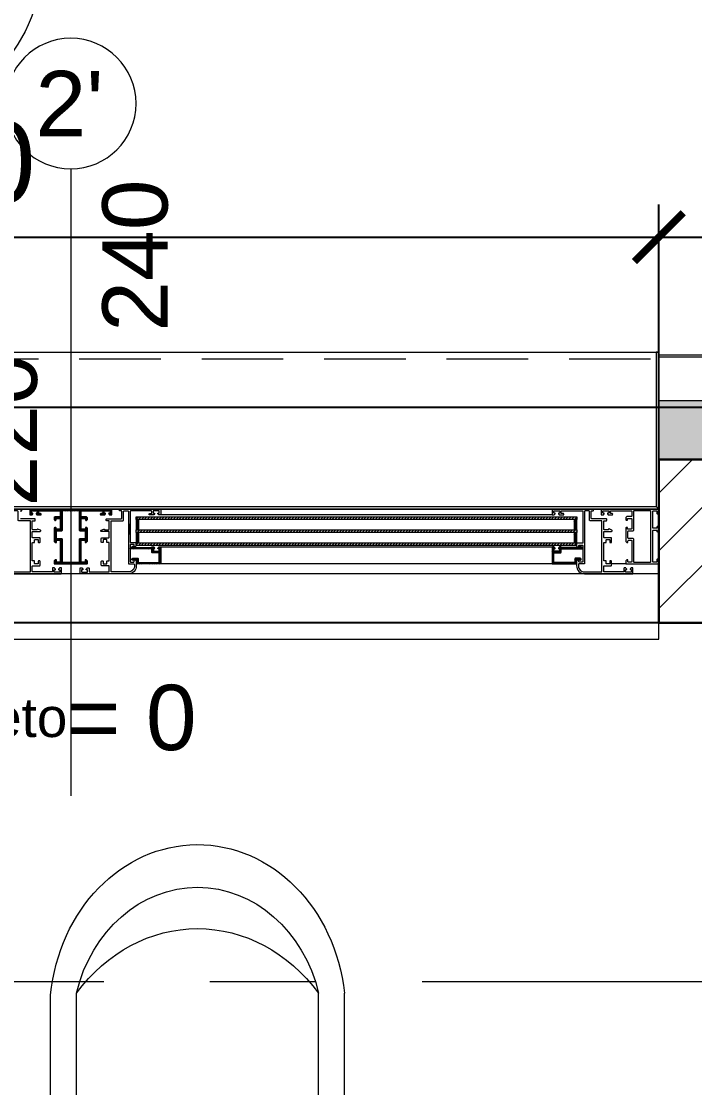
# Model space of a CAD drawing. Header units: centimetres. Extents: x 105417 to 110818, y -55119 to -48326.
# Drawn here: x 106821.7 to 106924.8, y -50688.6 to -50525.3 of the extents above; entities that cross this region are included whole.
import ezdxf

# ---------------------------------------------------------------- set-up
doc = ezdxf.new("R2010")
doc.units = ezdxf.units.CM
doc.header["$LTSCALE"] = 50
doc.header["$MEASUREMENT"] = 0
doc.linetypes.add('AXES', pattern=[2, 1.25, -0.25, 0.25, -0.25])
doc.linetypes.add('CACHE', pattern=[0.375, 0.25, -0.125])
doc.layers.get('0').update_dxf_attribs({"color": 8})
doc.layers.add('AXES', color=10, linetype='AXES')
doc.layers.add('COTE 50ème', color=1, linetype='Continuous')
doc.layers.add('FMULT', color=150, linetype='Continuous', plot=False)
for name, color, linetype, lineweight in [('ISOLATION', 252, 'Continuous', 0), ('MACONNERIE COUPE', 7, 'Continuous', 30), ('MACONNERIE HACHURE', 253, 'Continuous', 13), ('mobilimi', 8, 'Continuous', 9), ('WD_Corner', 154, 'Continuous', 5), ('WINDOWS', 21, 'Continuous', 5)]:
    doc.layers.add(name, color=color, linetype=linetype, lineweight=lineweight)
doc.styles.add('GENERATED_STYLE_1', font='arial.ttf')
doc.styles.add('RS_TXT_50', font='arial.ttf', dxfattribs={"height": 12.5})
doc.dimstyles.new('RS_50CM_LINEAIRE', dxfattribs={"dimscale": 5, "dimtxt": 12.5, "dimasz": 1.5, "dimexe": 1, "dimexo": 2.5, "dimgap": 1, "dimtad": 1, "dimdec": 1, "dimrnd": 0.5, "dimdsep": 46, "dimtxsty": 'RS_TXT_50', "dimblk1": 'ARCHTICK', "dimblk2": 'ARCHTICK', "dimsah": 1, "dimcen": 2.5, "dimdle": 1, "dimclrt": 4, "dimadec": 0, "dimazin": 2, "dimtfac": 1, "dimtdec": 1, "dimtix": 1, "dimtmove": 2, "dimatfit": 3, "dimfxl": 1, "dimtolj": 1, "dimtzin": 0, "dimarcsym": 0})
pattern_1 = [(45, (-43852.52553, 46708.70849), (-0.08838834765, 0.08838834765), [])]

# ---------------------------------------------------------------- blocks, each defined once
blk = doc.blocks.new('1111')
at = {"layer": 'mobilimi'}
for p, q in [((7498090.66, 4737224.66), (7498067.1, 4737224.66)), ((7498090.66, 4737221.1), (7498090.66, 4737224.66)), ((7498090.15, 4737221.13), (7498066.85, 4737221.13)), ((7498092.44, 4737190.14), (7498092.44, 4737219.13)), ((7498090.15, 4737188.14), (7498066.85, 4737188.14)), ((7498090.66, 4737184.61), (7498090.66, 4737188.14)), ((7498090.66, 4737184.61), (7498066.85, 4737184.61))]:
    blk.add_line(p, q, dxfattribs=at)
for centre, major_axis, start_param, end_param in [((7498069.68, 4737204.62), (-23.08, 0), -1.458692, 1.447759), ((7498071.99, 4737204.63), (-19.57, 0), -1.304651, 1.304651), ((7498082.73, 4737204.63), (24.67, 0), 2.270248, 4.012938), ((7498090.15, 4737219.13), (-2.29, 0), 3.141593, 4.712389), ((7498090.15, 4737190.14), (2.29, 0), 4.712389, 6.283185)]:
    blk.add_ellipse(centre, major_axis=major_axis, ratio=0.87377, start_param=start_param, end_param=end_param, dxfattribs=at)
blk = doc.blocks.new('A$Ceb270309')
at = {"layer": 'AXES', "lineweight": 5, "ltscale": 1.3}
blk.add_line((3195, 190), (-1985, 190), dxfattribs=at)
blk = doc.blocks.new('_ArchTick')
at = {"color": 0, "linetype": 'ByBlock', "const_width": 0.15}
blk.add_lwpolyline([(-0.5, -0.5), (0.5, 0.5)], dxfattribs=at)
blk = doc.blocks.new('*D941')
at = {"layer": 'COTE 50ème', "color": 0, "lineweight": -2, "ltscale": 0.5, "transparency": 16777216}
for p, q in [((106699.35, -50585.75), (106699.35, -50553.32)), ((106919.35, -50592.36), (106919.35, -50553.32)), ((106694.35, -50558.32), (106924.35, -50558.32))]:
    blk.add_line(p, q, dxfattribs=at)
at = {"layer": 'Defpoints', "color": 0, "ltscale": 0.5, "transparency": 16777216}
for p in [(106919.35, -50558.32), (106699.35, -50598.25), (106919.35, -50604.86)]:
    blk.add_point(p, dxfattribs=at)
at = {"layer": 'COTE 50ème', "color": 0, "lineweight": -2, "ltscale": 0.5, "transparency": 16777216, "xscale": 7.5, "yscale": 7.5, "zscale": 7.5, "rotation": 180}
blk.add_blockref('_ArchTick', (106699.35, -50558.32), dxfattribs=at)
at = {"layer": 'COTE 50ème', "color": 0, "lineweight": -2, "ltscale": 0.5, "transparency": 16777216, "xscale": 7.5, "yscale": 7.5, "zscale": 7.5}
blk.add_blockref('_ArchTick', (106919.35, -50558.32), dxfattribs=at)
at = {"layer": 'COTE 50ème', "color": 4, "ltscale": 0.5, "transparency": 16777216, "insert": (106809.35, -50546.93), "char_height": 12.5, "attachment_point": 5, "style": 'RS_TXT_50'}
blk.add_mtext('\\A1;220', dxfattribs=at)
blk = doc.blocks.new('*D942')
at = {"layer": 'COTE 50ème', "color": 0, "lineweight": -2, "ltscale": 0.5, "transparency": 16777216}
for p, q in [((106919.35, -50592.36), (106919.35, -50553.32)), ((106979.35, -50559.57), (106979.35, -50553.32)), ((106914.35, -50558.32), (106984.35, -50558.32))]:
    blk.add_line(p, q, dxfattribs=at)
at = {"layer": 'Defpoints', "color": 0, "ltscale": 0.5, "transparency": 16777216}
for p in [(106979.35, -50558.32), (106979.35, -50572.07), (106919.35, -50604.86)]:
    blk.add_point(p, dxfattribs=at)
at = {"layer": 'COTE 50ème', "color": 0, "lineweight": -2, "ltscale": 0.5, "transparency": 16777216, "xscale": 7.5, "yscale": 7.5, "zscale": 7.5, "rotation": 180}
blk.add_blockref('_ArchTick', (106919.35, -50558.32), dxfattribs=at)
at = {"layer": 'COTE 50ème', "color": 0, "lineweight": -2, "ltscale": 0.5, "transparency": 16777216, "xscale": 7.5, "yscale": 7.5, "zscale": 7.5}
blk.add_blockref('_ArchTick', (106979.35, -50558.32), dxfattribs=at)
at = {"layer": 'COTE 50ème', "color": 4, "ltscale": 0.5, "transparency": 16777216, "insert": (106949.35, -50546.93), "char_height": 12.5, "attachment_point": 5, "style": 'RS_TXT_50'}
blk.add_mtext('\\A1;60', dxfattribs=at)
blk = doc.blocks.new('*D1062')
at = {"layer": 'COTE 50ème', "color": 0, "lineweight": -2, "ltscale": 0.5, "transparency": 16777216}
for p, q in [((105995.75, -52042.36), (105995.75, -49967.36)), ((106966.85, -49972.36), (105990.75, -49972.36)), ((106196.86, -52037.36), (105990.75, -52037.36))]:
    blk.add_line(p, q, dxfattribs=at)
at = {"layer": 'Defpoints', "color": 0, "ltscale": 0.5, "transparency": 16777216}
for p in [(105995.75, -49972.36), (106979.35, -49972.36), (106209.36, -52037.36)]:
    blk.add_point(p, dxfattribs=at)
at = {"layer": 'COTE 50ème', "color": 0, "lineweight": -2, "ltscale": 0.5, "transparency": 16777216, "xscale": 7.5, "yscale": 7.5, "zscale": 7.5}
for p, rotation in [((105995.75, -49972.36), 90), ((105995.75, -52037.36), 270)]:
    blk.add_blockref('_ArchTick', p, dxfattribs=dict(at, rotation=rotation))
at = {"layer": 'COTE 50ème', "color": 4, "ltscale": 0.5, "transparency": 16777216, "insert": (105984.37, -51004.86), "char_height": 12.5, "attachment_point": 5, "rotation": 90, "style": 'RS_TXT_50'}
blk.add_mtext('\\A1;2065', dxfattribs=at)

msp = doc.modelspace()

# ---------------------------------------------------------------- hatches: boundary and pattern name
at = {"layer": 'ISOLATION', "transparency": 33554687}
h = msp.add_hatch(dxfattribs=at)
h.set_pattern_fill('INSUL', color=256, scale=10, angle=45)
h.paths.add_polyline_path([(106919.35, -50592.36), (106919.35, -50583.36), (106970.35, -50583.36), (106970.35, -50323.36), (107096.85, -50323.36), (107096.85, -50332.36), (106979.35, -50332.36), (106979.35, -50592.36)])
at = {"layer": 'MACONNERIE HACHURE'}
h = msp.add_hatch(dxfattribs=at)
h.set_pattern_fill('ANSI31', color=256, scale=50, style=0)
h.paths.add_polyline_path([(107979.35, -50366.36), (108090.35, -50366.36), (108090.35, -50324.36), (107979.35, -50324.36)])
h.paths.add_polyline_path([(107987.35, -50358.36), (108082.35, -50358.36), (108082.35, -50332.36), (107987.35, -50332.36)], flags=16)
h.paths.add_polyline_path([(106528.35, -50366.36), (106639.35, -50366.36), (106639.35, -50324.36), (106528.35, -50324.36)])
h.paths.add_polyline_path([(106536.35, -50358.36), (106631.35, -50358.36), (106631.35, -50332.36), (106536.35, -50332.36)], flags=16)
h.paths.add_polyline_path([(106399.35, -52012.36), (106344.35, -52012.36), (106344.35, -52037.36), (106399.35, -52037.36)])
h.paths.add_polyline_path([(106579.35, -52037.36), (106679.35, -52037.36), (106679.35, -52012.36), (106579.35, -52012.36)])
h.paths.add_polyline_path([(108409.35, -50417.36), (108409.35, -50357.36), (108384.35, -50357.36), (108384.35, -50417.36)])
h.paths.add_polyline_path([(107296.85, -50332.36), (107321.85, -50332.36), (107321.85, -50112.36), (107296.85, -50112.36)])
h.paths.add_polyline_path([(107614.35, -50142.36), (107639.35, -50142.36), (107639.35, -49972.36), (107521.85, -49972.36), (107521.85, -49997.36), (107614.35, -49997.36)])
h.paths.add_polyline_path([(107296.85, -50112.36), (107321.85, -50112.36), (107321.85, -49972.36), (107296.85, -49972.36)])
h.paths.add_polyline_path([(107004.35, -50142.36), (106979.35, -50142.36), (106979.35, -49972.36), (107096.85, -49972.36), (107096.85, -49997.36), (107004.35, -49997.36)])
h.paths.add_polyline_path([(108384.35, -50672.36), (108409.35, -50672.36), (108409.35, -50597.36), (108384.35, -50597.36)])
h.paths.add_polyline_path([(106209.35, -50417.36), (106209.35, -50357.36), (106234.35, -50357.36), (106234.35, -50417.36)])
h.paths.add_polyline_path([(106234.35, -50752.25), (106209.35, -50752.25), (106209.35, -50697.36), (106234.35, -50697.36)])
h.paths.add_polyline_path([(108384.35, -50752.25), (108409.35, -50752.25), (108409.35, -50697.36), (108384.35, -50697.36)])
h.paths.add_polyline_path([(106234.35, -51247.36), (106209.35, -51247.36), (106209.35, -51192.47), (106234.35, -51192.47)])
h.paths.add_polyline_path([(106754.35, -50947.8), (106869.35, -50947.8), (106869.35, -50997.8), (106754.35, -50997.8)])
h.paths.add_polyline_path([(106764.35, -50957.8), (106859.35, -50957.8), (106859.35, -50987.8), (106764.35, -50987.8)], flags=16)
h.paths.add_polyline_path([(107749.35, -50947.36), (107864.35, -50947.36), (107864.35, -50997.36), (107749.35, -50997.36)])
h.paths.add_polyline_path([(107759.35, -50957.36), (107854.35, -50957.36), (107854.35, -50987.36), (107759.35, -50987.36)], flags=16)
h.paths.add_polyline_path([(107059.35, -51297.36), (107079.35, -51297.36), (107079.35, -51307.36), (107059.35, -51307.36)])
h.paths.add_polyline_path([(107004.35, -50357.36), (107096.85, -50357.36), (107096.85, -50332.36), (107004.35, -50332.36)])
h.paths.add_polyline_path([(106619.47, -50617.36), (106644.47, -50617.36), (106644.47, -50672.36), (106619.47, -50672.36)])
h.paths.add_polyline_path([(106234.35, -51032.36), (106209.35, -51032.36), (106209.35, -50912.36), (106234.35, -50912.36)])
h.paths.add_polyline_path([(107044.35, -50768.68), (106979.35, -50768.68), (106979.35, -50746.68), (107004.35, -50746.68), (107004.35, -50756.68), (107044.35, -50756.68)])
h.paths.add_polyline_path([(106234.35, -50672.36), (106209.35, -50672.36), (106209.35, -50597.36), (106234.35, -50597.36)])
h.paths.add_polyline_path([(107149.35, -51567.36), (107059.35, -51567.36), (107059.35, -51487.36), (106906.35, -51487.36), (106906.35, -51582.35), (106894.35, -51582.35), (106894.35, -51462.36), (107059.35, -51462.36), (107059.35, -51407.36), (107079.35, -51407.36), (107079.35, -51511.36), (107149.35, -51511.36), (107149.35, -51462.36), (107184.35, -51462.36), (107184.35, -51482.36), (107174.35, -51482.36), (107174.35, -51532.36), (107149.35, -51532.36), (107149.35, -51516.36), (107079.35, -51516.36), (107079.35, -51542.36), (107149.35, -51542.36)])
h.paths.add_polyline_path([(106979.35, -50392.36), (107004.35, -50392.36), (107004.35, -50654.68), (106979.35, -50654.68), (106979.35, -50617.36), (106919.35, -50617.36), (106919.35, -50592.36), (106979.35, -50592.36)])
h.paths.add_polyline_path([(107039.35, -52012.36), (106906.35, -52012.36), (106906.35, -51858.36), (106894.35, -51858.36), (106894.35, -52012.36), (106859.35, -52012.36), (106859.35, -52037.36), (107039.35, -52037.36)])
h.paths.add_polyline_path([(106344.35, -51612.36), (106344.35, -51670.47), (106319.35, -51670.47), (106319.35, -51617.36), (106209.35, -51617.36), (106209.35, -51527.36), (106234.35, -51527.36), (106234.35, -51592.36), (106567.35, -51592.36), (106567.35, -51587.36), (106719.35, -51587.36), (106719.35, -51577.36), (106731.35, -51577.36), (106731.35, -51672.36), (106792.22, -51672.36), (106792.22, -51684.36), (106719.35, -51684.36), (106719.35, -51612.36)])
h.paths.add_polyline_path([(106782.35, -51277.36), (106782.35, -51371.36), (106770.35, -51371.36), (106770.35, -51297.36), (106632.35, -51297.36), (106632.35, -51463.36), (106770.35, -51463.36), (106770.35, -51453.36), (106782.35, -51453.36), (106782.35, -51475.36), (106731.35, -51475.36), (106731.35, -51485.36), (106719.35, -51485.36), (106719.35, -51475.36), (106612.35, -51475.36), (106612.35, -51297.36), (106344.35, -51297.36), (106344.35, -51277.36)])
h.paths.add_polyline_path([(107559.35, -51297.36), (107539.35, -51297.36), (107539.35, -51307.36), (107559.35, -51307.36)])
h.paths.add_polyline_path([(107614.35, -50357.36), (107521.85, -50357.36), (107521.85, -50332.36), (107614.35, -50332.36)])
h.paths.add_polyline_path([(107994.35, -50617.36), (107969.35, -50617.36), (107969.35, -50672.36), (107994.35, -50672.36)])
h.paths.add_polyline_path([(108384.35, -51032.36), (108409.35, -51032.36), (108409.35, -50912.36), (108384.35, -50912.36)])
h.paths.add_polyline_path([(107574.35, -50768.68), (107639.35, -50768.68), (107639.35, -50746.68), (107614.35, -50746.68), (107614.35, -50756.68), (107574.35, -50756.68)])
h.paths.add_polyline_path([(107129.19, -51192.36), (107079.35, -51192.36), (107079.35, -51152.36), (107129.19, -51152.36)])
h.paths.add_polyline_path([(107289.35, -51192.36), (107249.35, -51192.36), (107249.35, -51152.36), (107289.35, -51152.36)])
h.paths.add_polyline_path([(106344.35, -51940.47), (106319.35, -51940.47), (106319.35, -51987.36), (106344.35, -51987.36)])
h.paths.add_polyline_path([(106234.35, -51297.36), (106209.35, -51297.36), (106209.35, -51347.36), (106234.35, -51347.36)])
h.paths.add_polyline_path([(107489.52, -51192.36), (107539.35, -51192.36), (107539.35, -51152.36), (107489.52, -51152.36)])
h.paths.add_polyline_path([(107329.35, -51192.36), (107369.35, -51192.36), (107369.35, -51152.36), (107329.35, -51152.36)])
h.paths.add_polyline_path([(107174.35, -52012.36), (107194.35, -52012.36), (107194.35, -52037.36), (107174.35, -52037.36)])
h.paths.add_polyline_path([(107469.35, -51567.36), (107559.35, -51567.36), (107559.35, -51487.36), (107712.35, -51487.36), (107712.35, -51582.35), (107724.35, -51582.35), (107724.35, -51462.36), (107559.35, -51462.36), (107559.35, -51407.36), (107539.35, -51407.36), (107539.35, -51511.36), (107469.35, -51511.36), (107469.35, -51462.36), (107284.35, -51462.36), (107284.35, -51482.36), (107444.35, -51482.36), (107444.35, -51532.36), (107469.35, -51532.36), (107469.35, -51516.36), (107539.35, -51516.36), (107539.35, -51542.36), (107469.35, -51542.36)])
h.paths.add_polyline_path([(108274.35, -51940.47), (108299.35, -51940.47), (108299.35, -51987.36), (108274.35, -51987.36)])
h.paths.add_polyline_path([(107294.35, -50357.36), (107276.85, -50357.36), (107276.85, -50332.36), (107341.85, -50332.36), (107341.85, -50357.36), (107324.35, -50357.36), (107324.35, -50822.36), (107294.35, -50822.36)])
h.paths.add_polyline_path([(107639.35, -50392.36), (107614.35, -50392.36), (107614.35, -50654.68), (107639.35, -50654.68), (107639.35, -50617.36), (107699.35, -50617.36), (107699.35, -50592.36), (107639.35, -50592.36)])
h.paths.add_polyline_path([(107294.35, -52012.36), (107444.35, -52012.36), (107444.35, -52037.36), (107294.35, -52037.36)])
h.paths.add_polyline_path([(107579.35, -52012.36), (107712.35, -52012.36), (107712.35, -51858.36), (107724.35, -51858.36), (107724.35, -52012.36), (108274.35, -52012.36), (108274.35, -52037.36), (107579.35, -52037.36)])
h.paths.add_polyline_path([(108274.35, -51612.36), (108274.35, -51670.47), (108299.35, -51670.47), (108299.35, -51617.36), (108409.35, -51617.36), (108409.35, -51527.36), (108384.35, -51527.36), (108384.35, -51592.36), (108051.35, -51592.36), (108051.35, -51587.36), (107899.35, -51587.36), (107899.35, -51577.36), (107887.35, -51577.36), (107887.35, -51672.36), (107826.49, -51672.36), (107826.49, -51684.36), (107899.35, -51684.36), (107899.35, -51612.36)])
h.paths.add_polyline_path([(107836.35, -51277.36), (107836.35, -51371.36), (107848.35, -51371.36), (107848.35, -51297.36), (107986.35, -51297.36), (107986.35, -51463.36), (107848.35, -51463.36), (107848.35, -51453.36), (107836.35, -51453.36), (107836.35, -51475.36), (107887.35, -51475.36), (107887.35, -51485.36), (107899.35, -51485.36), (107899.35, -51475.36), (108006.35, -51475.36), (108006.35, -51297.36), (108274.35, -51297.36), (108274.35, -51277.36)])
h.paths.add_polyline_path([(108384.35, -51297.36), (108409.35, -51297.36), (108409.35, -51347.36), (108384.35, -51347.36)])
h.paths.add_polyline_path([(108384.35, -51247.36), (108409.35, -51247.36), (108409.35, -51192.47), (108384.35, -51192.47)])
h.paths.add_polyline_path([(106906.35, -51766.36), (107149.35, -51766.36), (107149.35, -51746.36), (106906.35, -51746.36), (106906.35, -51664.35), (106894.35, -51664.35), (106894.35, -51672.36), (106884.35, -51672.36), (106884.35, -51684.36), (106894.35, -51684.36), (106894.35, -51776.36), (106906.35, -51776.36)])
h.paths.add_polyline_path([(107712.35, -51766.36), (107469.35, -51766.36), (107469.35, -51746.36), (107712.35, -51746.36), (107712.35, -51664.35), (107724.35, -51664.35), (107724.35, -51672.36), (107734.35, -51672.36), (107734.35, -51684.36), (107724.35, -51684.36), (107724.35, -51776.36), (107712.35, -51776.36)])
at = {"layer": 'WINDOWS'}
h = msp.add_hatch(dxfattribs=at)
h.set_pattern_fill('ANSI31', color=256, angle=360)
h.set_pattern_definition(pattern_1)
h.paths.add_polyline_path([(106834.13, -50600.25, -0.414214), (106834.19, -50600.31), (106834.19, -50600.6, -0.414214), (106834.13, -50600.66), (106833.92, -50600.66, 1), (106833.92, -50600.87), (106834.45, -50600.87, 0.250765), (106834.5, -50600.84), (106834.61, -50600.67, 0.599022), (106834.56, -50600.59), (106834.49, -50600.59, -0.414214), (106834.43, -50600.53), (106834.43, -50600.27, -0.414214), (106834.49, -50600.21), (106835.27, -50600.21, -0.414214), (106835.33, -50600.27), (106835.33, -50600.53, -0.414214), (106835.27, -50600.59), (106835.16, -50600.59, 0.599022), (106835.11, -50600.67), (106835.23, -50600.84, 0.250765), (106835.27, -50600.87), (106835.51, -50600.87, 0.414214), (106835.57, -50600.81), (106835.57, -50600.03, 0.414214), (106835.51, -50599.97), (106829.3, -50599.97), (106823.08, -50599.97, 0.414214), (106823.03, -50600.03), (106823.03, -50600.81, 0.414214), (106823.08, -50600.87), (106823.33, -50600.87, 0.250765), (106823.37, -50600.84), (106823.48, -50600.67, 0.599022), (106823.44, -50600.59), (106823.33, -50600.59, -0.414214), (106823.27, -50600.53), (106823.27, -50600.27, -0.414214), (106823.33, -50600.21), (106824.11, -50600.21, -0.414214), (106824.17, -50600.27), (106824.17, -50600.53, -0.414214), (106824.11, -50600.59), (106824.03, -50600.59, 0.599022), (106823.99, -50600.67), (106824.1, -50600.84, 0.250765), (106824.15, -50600.87), (106824.68, -50600.87, 1), (106824.68, -50600.66), (106824.46, -50600.66, -0.414214), (106824.41, -50600.6), (106824.41, -50600.31, -0.414214), (106824.46, -50600.25), (106827.64, -50600.25, -0.414214), (106827.69, -50600.31), (106827.69, -50601.03, -0.414214), (106827.6, -50601.13), (106826.95, -50601.13, 0.414214), (106826.76, -50601.31), (106826.76, -50601.57, 0.198912), (106826.78, -50601.61), (106826.84, -50601.67, 0.198912), (106826.88, -50601.69), (106826.98, -50601.69, 0.414214), (106827.04, -50601.63), (106827.04, -50601.46, -0.414214), (106827.1, -50601.41), (106827.6, -50601.41, -0.414214), (106827.69, -50601.5), (106827.69, -50602.96, -0.414214), (106827.6, -50603.05), (106827.1, -50603.05, -0.414214), (106827.04, -50602.99), (106827.04, -50602.83, 0.414214), (106826.98, -50602.77), (106826.88, -50602.77, 0.198912), (106826.84, -50602.79), (106826.78, -50602.85, 0.198912), (106826.76, -50602.89), (106826.76, -50604.89, 0.198912), (106826.78, -50604.93), (106826.93, -50605.09, 0.198912), (106826.97, -50605.1), (106827.04, -50605.1, 0.414214), (106827.1, -50605.05), (106827.1, -50604.86, -0.340481), (106827.19, -50604.73), (106827.6, -50604.73, -0.414214), (106827.69, -50604.82), (106827.69, -50608, -0.414214), (106827.6, -50608.09), (106827.19, -50608.09, -0.414214), (106827.1, -50608), (106827.1, -50607.77, 0.414214), (106827.04, -50607.72), (106826.97, -50607.72, 0.198912), (106826.93, -50607.73), (106826.78, -50607.89, 0.198912), (106826.76, -50607.93), (106826.76, -50608.31, 0.414214), (106826.82, -50608.37), (106829.3, -50608.37), (106831.78, -50608.37, 0.414214), (106831.84, -50608.31), (106831.84, -50607.93, 0.198912), (106831.82, -50607.89), (106831.67, -50607.73, 0.198912), (106831.63, -50607.72), (106831.56, -50607.72, 0.414214), (106831.5, -50607.77), (106831.5, -50608, -0.414214), (106831.41, -50608.09), (106831, -50608.09, -0.414214), (106830.9, -50608), (106830.9, -50604.82, -0.414214), (106831, -50604.73), (106831.41, -50604.73, -0.340481), (106831.5, -50604.86), (106831.5, -50605.05, 0.414214), (106831.56, -50605.1), (106831.63, -50605.1, 0.198912), (106831.67, -50605.09), (106831.82, -50604.93, 0.198912), (106831.84, -50604.89), (106831.84, -50602.89, 0.198912), (106831.82, -50602.85), (106831.76, -50602.79, 0.198912), (106831.72, -50602.77), (106831.61, -50602.77, 0.414214), (106831.56, -50602.83), (106831.56, -50602.99, -0.414214), (106831.5, -50603.05), (106831, -50603.05, -0.414214), (106830.9, -50602.96), (106830.9, -50601.5, -0.414214), (106831, -50601.41), (106831.5, -50601.41, -0.414214), (106831.56, -50601.46), (106831.56, -50601.63, 0.414214), (106831.61, -50601.69), (106831.72, -50601.69, 0.198912), (106831.76, -50601.67), (106831.82, -50601.61, 0.198912), (106831.84, -50601.57), (106831.84, -50601.31, 0.414214), (106831.65, -50601.13), (106831, -50601.13, -0.414214), (106830.9, -50601.03), (106830.9, -50600.31, -0.414214), (106830.96, -50600.25)])
h.paths.add_polyline_path([(106830.62, -50600.31), (106830.62, -50603.24), (106830.72, -50603.33), (106831.46, -50603.33), (106831.56, -50603.42), (106831.56, -50604.36), (106831.46, -50604.45), (106830.72, -50604.45), (106830.62, -50604.54), (106830.62, -50608.03), (106830.57, -50608.09), (106829.3, -50608.09), (106828.03, -50608.09), (106827.97, -50608.03), (106827.97, -50604.54), (106827.88, -50604.45), (106827.13, -50604.45), (106827.04, -50604.36), (106827.04, -50603.42), (106827.13, -50603.33), (106827.88, -50603.33), (106827.97, -50603.24), (106827.97, -50600.31), (106828.03, -50600.25), (106829.3, -50600.25), (106830.57, -50600.25)], flags=16)
h = msp.add_hatch(dxfattribs=at)
h.set_pattern_fill('ANSI31', color=140, scale=2.5, angle=360)
h.set_pattern_definition([(45, (-43852.52553, 46708.9128), (-0.2209708691, 0.2209708691), [])])
h.paths.add_polyline_path([(106839.34, -50601.15), (106906.78, -50601.15), (106906.78, -50601.55), (106839.34, -50601.55)])
h.paths.add_polyline_path([(106839.34, -50603.15), (106906.78, -50603.15), (106906.78, -50603.55), (106839.34, -50603.55)])
h.paths.add_polyline_path([(106839.34, -50605.15), (106906.77, -50605.15), (106906.77, -50605.55), (106839.34, -50605.55)])
at = {"layer": 'WINDOWS', "transparency": 33554559}
h = msp.add_hatch(dxfattribs=at)
h.set_pattern_fill('ANSI31', color=140, angle=360)
h.set_pattern_definition([(45, (-43835.52553, 46708.90849), (-0.08838834765, 0.08838834765), [])])
h.paths.add_polyline_path([(106906.78, -50603.15), (106906.78, -50601.55), (106906.38, -50601.55), (106906.38, -50603.15)])
h.paths.add_polyline_path([(106906.78, -50605.15), (106906.78, -50603.55), (106906.38, -50603.55), (106906.38, -50605.15)])
h.paths.add_polyline_path([(106839.74, -50603.15), (106839.74, -50601.55), (106839.34, -50601.55), (106839.34, -50603.15)])
h.paths.add_polyline_path([(106839.74, -50605.15), (106839.74, -50603.55), (106839.34, -50603.55), (106839.34, -50605.15)])
h = msp.add_hatch(dxfattribs=at)
h.set_pattern_fill('ANSI31', color=256, angle=360)
h.set_pattern_definition(pattern_1)
h.paths.add_polyline_path([(106843.02, -50608.37, 0.414214), (106843.08, -50608.31), (106843.08, -50605.81, 0.414214), (106843.02, -50605.75), (106842.82, -50605.75, 0.250765), (106842.77, -50605.78), (106842.64, -50605.94, 0.599022), (106842.69, -50606.03), (106842.76, -50606.03, -0.414214), (106842.82, -50606.09), (106842.82, -50606.35, -0.414214), (106842.76, -50606.4), (106842.02, -50606.4, -0.414214), (106841.96, -50606.35), (106841.96, -50606.09, -0.414214), (106842.02, -50606.03), (106842.09, -50606.03, 0.599022), (106842.14, -50605.94), (106842.01, -50605.78, 0.250765), (106841.96, -50605.75), (106841.75, -50605.75, 0.414214), (106841.7, -50605.81), (106841.7, -50605.84), (106839.01, -50605.84, -0.414214), (106838.95, -50605.79), (106838.95, -50605.71, 0.603122), (106838.81, -50605.64), (106838.45, -50605.88, 0.737396), (106838.51, -50606.05), (106841.64, -50606.05, -0.414214), (106841.7, -50606.11), (106841.7, -50606.55, 0.414214), (106841.79, -50606.65), (106842.8, -50606.65, -0.414214), (106842.86, -50606.7), (106842.86, -50608.05, -0.414214), (106842.76, -50608.15), (106839.72, -50608.15, -0.414214), (106839.63, -50608.05), (106839.63, -50607.59, 0.414214), (106839.53, -50607.49), (106838.8, -50607.49, 1.657435), (106838.93, -50607.74, -0.247394), (106838.97, -50607.72), (106839.35, -50607.72, -0.414214), (106839.4, -50607.77), (106839.4, -50608.13), (106839.35, -50608.13), (106839.35, -50608.37), (106839.4, -50608.37)])
h = msp.add_hatch(dxfattribs=at)
h.set_pattern_fill('ANSI31', color=256, angle=360)
h.set_pattern_definition([(45, (-43842.46996, 46708.71279), (-0.08838834765, 0.08838834765), [])])
h.paths.add_polyline_path([(106906.77, -50608.12), (106906.72, -50608.12), (106906.72, -50607.77, -0.414214), (106906.77, -50607.71), (106907.15, -50607.71, -0.247394), (106907.19, -50607.74, 1.657435), (106907.32, -50607.49), (106906.59, -50607.49, 0.414214), (106906.49, -50607.58), (106906.49, -50608.05, -0.414214), (106906.4, -50608.14), (106903.36, -50608.14, -0.414214), (106903.26, -50608.05), (106903.26, -50606.7, -0.414214), (106903.32, -50606.64), (106904.33, -50606.64, 0.414214), (106904.42, -50606.55), (106904.42, -50606.1, -0.414214), (106904.48, -50606.04), (106907.61, -50606.04, 0.737396), (106907.67, -50605.87), (106907.31, -50605.63, 0.603122), (106907.17, -50605.71), (106907.17, -50605.78, -0.414214), (106907.11, -50605.84), (106904.42, -50605.84), (106904.42, -50605.8, 0.414214), (106904.37, -50605.75), (106904.16, -50605.75, 0.250765), (106904.11, -50605.77), (106903.98, -50605.94, 0.599022), (106904.03, -50606.03), (106904.1, -50606.03, -0.414214), (106904.16, -50606.08), (106904.16, -50606.34, -0.414214), (106904.1, -50606.4), (106903.36, -50606.4, -0.414214), (106903.3, -50606.34), (106903.3, -50606.08, -0.414214), (106903.36, -50606.03), (106903.43, -50606.03, 0.599022), (106903.48, -50605.94), (106903.35, -50605.77, 0.250765), (106903.3, -50605.75), (106903.1, -50605.75, 0.414214), (106903.04, -50605.8), (106903.04, -50608.31, 0.414214), (106903.1, -50608.36), (106906.72, -50608.36), (106906.77, -50608.36)])

# ---------------------------------------------------------------- linework, layer by layer
at = {"layer": 'FMULT', "ltscale": 0.5}
for points in [[(106347.85, -50140.86), (106347.85, -50357.36), (106234.35, -50357.36), (106246.06, -50663.36), (106611.47, -50663.36), (106611.47, -50584.36), (106970.35, -50584.36), (106970.35, -50323.36), (106981.6, -50323.36), (106979.35, -50142.36)], [(106644.47, -50617.36), (106644.47, -50947.8), (106773.64, -50944.42), (106782.35, -51277.36), (107044.35, -51277.36), (107044.35, -50768.68), (106979.35, -50768.68), (106979.35, -50617.36)]]:
    msp.add_lwpolyline(points, close=True, dxfattribs=at)
at = {"layer": 'ISOLATION', "ltscale": 0.5}
msp.add_lwpolyline([(106919.35, -50592.36), (106919.35, -50583.36), (106970.35, -50583.36), (106970.35, -50323.36), (107096.85, -50323.36), (107096.85, -50332.36), (106979.35, -50332.36), (106979.35, -50592.36)], close=True, dxfattribs=at)
at = {"layer": 'MACONNERIE COUPE'}
msp.add_lwpolyline([(106979.35, -50392.36), (107004.35, -50392.36), (107004.35, -50654.68), (106979.35, -50654.68), (106979.35, -50617.36), (106919.35, -50617.36), (106919.35, -50592.36), (106979.35, -50592.36)], close=True, dxfattribs=at)
at = {"layer": 'WD_Corner', "lineweight": 5, "ltscale": 0.5}
for points in [[(106919.35, -50576.36), (106963.35, -50576.36), (106963.35, -50316.36), (107096.85, -50316.36)], [(106919.35, -50576.66), (106963.65, -50576.66), (106963.65, -50316.66), (107096.85, -50316.66)]]:
    msp.add_lwpolyline(points, dxfattribs=at)
at = {"layer": 'WINDOWS', "color": 165}
msp.add_line((106829.3, -50547.87), (106829.3, -50643.87), dxfattribs=at)
at = {"layer": 'WINDOWS', "color": 165, "linetype": 'CACHE'}
msp.add_line((106699.35, -50576.96), (106919.35, -50576.96), dxfattribs=at)
at = {"layer": 'WINDOWS'}
for p, q in [((106903.07, -50599.97), (106843.02, -50599.97)), ((106910.6, -50599.96), (106909.27, -50599.96)), ((106838.41, -50603.88), (106838.41, -50602.2)), ((106903.1, -50600.86), (106843.02, -50600.87)), ((106843.02, -50605.75), (106903.1, -50605.75)), ((106903.1, -50608.36), (106843.02, -50608.37)), ((106914.39, -50608.36), (106912.13, -50608.36)), ((106907.88, -50609.85), (106838.17, -50609.86))]:
    msp.add_line(p, q, dxfattribs=at)
at = {"layer": 'WINDOWS', "color": 165}
msp.add_lwpolyline([(106839.3, -50537.87, 1), (106819.3, -50537.87, 1)], format="xyb", close=True, dxfattribs=at)
for points in [[(106919.35, -50599.96), (106699.35, -50599.96), (106699.35, -50575.96), (106919.35, -50575.96)], [(106919.35, -50599.96), (106919.35, -50575.96), (106918.95, -50575.96), (106918.95, -50599.56)], [(106699.75, -50599.56), (106918.95, -50599.56), (106919.35, -50599.96), (106699.35, -50599.96)], [(106919.35, -50609.86), (106699.35, -50609.86), (106699.35, -50619.86), (106919.35, -50619.86)]]:
    msp.add_lwpolyline(points, close=True, dxfattribs=at)
at = {"layer": 'WINDOWS'}
for points in [[(106699.35, -50599.96), (106919.35, -50599.96), (106919.35, -50609.86), (106699.35, -50609.86)], [(106829.3, -50608.09), (106830.57, -50608.09), (106830.62, -50608.03), (106830.62, -50604.54), (106830.72, -50604.45), (106831.46, -50604.45), (106831.56, -50604.36), (106831.56, -50603.42), (106831.46, -50603.33), (106830.72, -50603.33), (106830.62, -50603.24), (106830.62, -50600.31), (106830.57, -50600.25), (106829.3, -50600.25), (106828.03, -50600.25), (106827.97, -50600.31), (106827.97, -50603.24), (106827.88, -50603.33), (106827.13, -50603.33), (106827.04, -50603.42), (106827.04, -50604.36), (106827.13, -50604.45), (106827.88, -50604.45), (106827.97, -50604.54), (106827.97, -50608.03), (106828.03, -50608.09)], [(106918.09, -50608.08), (106918.14, -50608.03), (106918.14, -50600.3), (106918.09, -50600.24), (106915.55, -50600.24), (106915.49, -50600.3), (106915.49, -50603.23), (106915.4, -50603.32), (106914.65, -50603.32), (106914.56, -50603.42), (106914.56, -50604.35), (106914.65, -50604.44), (106915.4, -50604.44), (106915.49, -50604.54), (106915.49, -50608.03), (106915.55, -50608.08)]]:
    msp.add_lwpolyline(points, close=True, dxfattribs=at)
for points in [[(106821.55, -50600.25), (106821.76, -50600.25, 0.414214), (106821.81, -50600.19), (106821.81, -50600.03, 0.414214), (106821.76, -50599.97), (106815.58, -50599.97, 0.414214)], [(106820.47, -50609.86), (106827.82, -50609.86, 0.414214), (106827.88, -50609.81), (106827.88, -50609.02, 0.414214), (106827.82, -50608.97), (106827.62, -50608.97, 0.250765), (106827.57, -50608.99), (106827.44, -50609.16, 0.599022), (106827.49, -50609.25), (106827.58, -50609.25, -0.414214), (106827.64, -50609.3), (106827.64, -50609.56, -0.414214), (106827.58, -50609.62), (106826.8, -50609.62, -0.414214), (106826.74, -50609.56), (106826.74, -50609.3, -0.414214), (106826.8, -50609.25), (106826.89, -50609.25, 0.599022), (106826.94, -50609.16), (106826.81, -50608.99, 0.250765), (106826.76, -50608.97), (106826.55, -50608.97, 0.414214), (106826.5, -50609.02), (106826.5, -50609.53, -0.414214), (106826.44, -50609.58), (106823.49, -50609.58, -0.414214), (106823.4, -50609.49), (106823.4, -50608.74, -0.414214), (106823.49, -50608.65), (106824.52, -50608.65, 0.414214), (106824.61, -50608.56), (106824.61, -50608, 0.414214), (106824.52, -50607.9), (106824.39, -50607.9, 0.414214), (106824.33, -50607.96), (106824.33, -50608.31, -0.414214), (106824.28, -50608.37), (106823.83, -50608.37, -0.414214), (106823.77, -50608.31), (106823.77, -50607.96, 0.414214), (106823.72, -50607.9), (106823.46, -50607.9, -0.414214), (106823.4, -50607.85), (106823.4, -50605.16, -0.414214), (106823.46, -50605.1), (106823.72, -50605.1, 0.414214), (106823.77, -50605.05), (106823.77, -50604.69, -0.414214), (106823.83, -50604.64), (106824.28, -50604.64, -0.414214), (106824.33, -50604.69), (106824.33, -50605.05, 0.414214), (106824.39, -50605.1), (106824.52, -50605.1, 0.414214), (106824.61, -50605.01), (106824.61, -50604.45, 0.414214), (106824.52, -50604.36), (106823.49, -50604.36, -0.414214), (106823.4, -50604.26), (106823.4, -50603.48, -0.414214), (106823.49, -50603.39), (106824.61, -50603.39, 0.809546), (106824.65, -50603.21), (106824.23, -50603.02, 0.543142), (106824.15, -50603.07, -0.414214), (106824.09, -50603.12), (106823.49, -50603.12, -0.414214), (106823.4, -50603.03), (106823.4, -50601.8, -0.414214), (106823.46, -50601.74), (106823.81, -50601.74, 0.414214), (106823.87, -50601.69), (106823.87, -50601.52, 0.414214), (106823.81, -50601.46), (106821.59, -50601.46, -0.414214)]]:
    msp.add_lwpolyline(points, format="xyb", dxfattribs=at)
for points in [[(106819.63, -50608.37, 0.414214), (106819.54, -50608.46), (106819.54, -50608.69), (106819.54, -50608.69, 0.414214), (106820.47, -50609.58), (106823.06, -50609.58, 0.414214), (106823.12, -50609.53), (106823.12, -50601.8, 0.414214), (106823.06, -50601.74), (106821.31, -50601.74, -0.414214), (106821.22, -50601.65), (106821.22, -50600.34, 0.414214), (106821.12, -50600.25), (106820.56, -50600.25, 0.414214), (106820.47, -50600.34), (106820.47, -50608.28, -0.414214), (106820.38, -50608.37)], [(106829.3, -50608.37), (106831.78, -50608.37, 0.414214), (106831.84, -50608.31), (106831.84, -50607.93, 0.198912), (106831.82, -50607.89), (106831.67, -50607.73, 0.198912), (106831.63, -50607.72), (106831.56, -50607.72, 0.414214), (106831.5, -50607.77), (106831.5, -50608, -0.414214), (106831.41, -50608.09), (106831, -50608.09, -0.414214), (106830.9, -50608), (106830.9, -50604.82, -0.414214), (106831, -50604.73), (106831.41, -50604.73, -0.340481), (106831.5, -50604.86), (106831.5, -50605.05, 0.414214), (106831.56, -50605.1), (106831.63, -50605.1, 0.198912), (106831.67, -50605.09), (106831.82, -50604.93, 0.198912), (106831.84, -50604.89), (106831.84, -50602.89, 0.198912), (106831.82, -50602.85), (106831.76, -50602.79, 0.198912), (106831.72, -50602.77), (106831.61, -50602.77, 0.414214), (106831.56, -50602.83), (106831.56, -50602.99, -0.414214), (106831.5, -50603.05), (106831, -50603.05, -0.414214), (106830.9, -50602.96), (106830.9, -50601.5, -0.414214), (106831, -50601.41), (106831.5, -50601.41, -0.414214), (106831.56, -50601.46), (106831.56, -50601.63, 0.414214), (106831.61, -50601.69), (106831.72, -50601.69, 0.198912), (106831.76, -50601.67), (106831.82, -50601.61, 0.198912), (106831.84, -50601.57), (106831.84, -50601.31, 0.414214), (106831.65, -50601.13), (106831, -50601.13, -0.414214), (106830.9, -50601.03), (106830.9, -50600.31, -0.414214), (106830.96, -50600.25), (106834.13, -50600.25, -0.414214), (106834.19, -50600.31), (106834.19, -50600.6, -0.414214), (106834.13, -50600.66), (106833.92, -50600.66, 1), (106833.92, -50600.87), (106834.45, -50600.87, 0.250765), (106834.5, -50600.84), (106834.61, -50600.67, 0.599022), (106834.56, -50600.59), (106834.49, -50600.59, -0.414214), (106834.43, -50600.53), (106834.43, -50600.27, -0.414214), (106834.49, -50600.21), (106835.27, -50600.21, -0.414214), (106835.33, -50600.27), (106835.33, -50600.53, -0.414214), (106835.27, -50600.59), (106835.16, -50600.59, 0.599022), (106835.11, -50600.67), (106835.23, -50600.84, 0.250765), (106835.27, -50600.87), (106835.51, -50600.87, 0.414214), (106835.57, -50600.81), (106835.57, -50600.03, 0.414214), (106835.51, -50599.97), (106829.3, -50599.97), (106823.08, -50599.97, 0.414214), (106823.03, -50600.03), (106823.03, -50600.81, 0.414214), (106823.08, -50600.87), (106823.33, -50600.87, 0.250765), (106823.37, -50600.84), (106823.48, -50600.67, 0.599022), (106823.44, -50600.59), (106823.33, -50600.59, -0.414214), (106823.27, -50600.53), (106823.27, -50600.27, -0.414214), (106823.33, -50600.21), (106824.11, -50600.21, -0.414214), (106824.17, -50600.27), (106824.17, -50600.53, -0.414214), (106824.11, -50600.59), (106824.03, -50600.59, 0.599022), (106823.99, -50600.67), (106824.1, -50600.84, 0.250765), (106824.15, -50600.87), (106824.68, -50600.87, 1), (106824.68, -50600.66), (106824.46, -50600.66, -0.414214), (106824.41, -50600.6), (106824.41, -50600.31, -0.414214), (106824.46, -50600.25), (106827.64, -50600.25, -0.414214), (106827.69, -50600.31), (106827.69, -50601.03, -0.414214), (106827.6, -50601.13), (106826.95, -50601.13, 0.414214), (106826.76, -50601.31), (106826.76, -50601.57, 0.198912), (106826.78, -50601.61), (106826.84, -50601.67, 0.198912), (106826.88, -50601.69), (106826.98, -50601.69, 0.414214), (106827.04, -50601.63), (106827.04, -50601.46, -0.414214), (106827.1, -50601.41), (106827.6, -50601.41, -0.414214), (106827.69, -50601.5), (106827.69, -50602.96, -0.414214), (106827.6, -50603.05), (106827.1, -50603.05, -0.414214), (106827.04, -50602.99), (106827.04, -50602.83, 0.414214), (106826.98, -50602.77), (106826.88, -50602.77, 0.198912), (106826.84, -50602.79), (106826.78, -50602.85, 0.198912), (106826.76, -50602.89), (106826.76, -50604.89, 0.198912), (106826.78, -50604.93), (106826.93, -50605.09, 0.198912), (106826.97, -50605.1), (106827.04, -50605.1, 0.414214), (106827.1, -50605.05), (106827.1, -50604.86, -0.340481), (106827.19, -50604.73), (106827.6, -50604.73, -0.414214), (106827.69, -50604.82), (106827.69, -50608, -0.414214), (106827.6, -50608.09), (106827.19, -50608.09, -0.414214), (106827.1, -50608), (106827.1, -50607.77, 0.414214), (106827.04, -50607.72), (106826.97, -50607.72, 0.198912), (106826.93, -50607.73), (106826.78, -50607.89, 0.198912), (106826.76, -50607.93), (106826.76, -50608.31, 0.414214), (106826.82, -50608.37)], [(106830.77, -50609.86, -0.414214), (106830.72, -50609.81), (106830.72, -50609.02, -0.414214), (106830.77, -50608.97), (106830.98, -50608.97, -0.250765), (106831.03, -50608.99), (106831.16, -50609.16, -0.599022), (106831.11, -50609.25), (106831.02, -50609.25, 0.414214), (106830.96, -50609.3), (106830.96, -50609.56, 0.414214), (106831.02, -50609.62), (106831.8, -50609.62, 0.414214), (106831.86, -50609.56), (106831.86, -50609.3, 0.414214), (106831.8, -50609.25), (106831.71, -50609.25, -0.599022), (106831.66, -50609.16), (106831.79, -50608.99, -0.250765), (106831.84, -50608.97), (106832.04, -50608.97, -0.414214), (106832.1, -50609.02), (106832.1, -50609.53, 0.414214), (106832.15, -50609.58), (106835.1, -50609.58, 0.414214), (106835.2, -50609.49), (106835.2, -50608.74, 0.414214), (106835.1, -50608.65), (106834.08, -50608.65, -0.414214), (106833.98, -50608.56), (106833.98, -50608, -0.414214), (106834.08, -50607.9), (106834.21, -50607.9, -0.414214), (106834.26, -50607.96), (106834.26, -50608.31, 0.414214), (106834.32, -50608.37), (106834.77, -50608.37, 0.414214), (106834.82, -50608.31), (106834.82, -50607.96, -0.414214), (106834.88, -50607.9), (106835.14, -50607.9, 0.414214), (106835.2, -50607.85), (106835.2, -50605.16, 0.414214), (106835.14, -50605.1), (106834.88, -50605.1, -0.414214), (106834.82, -50605.05), (106834.82, -50604.69, 0.414214), (106834.77, -50604.64), (106834.32, -50604.64, 0.414214), (106834.26, -50604.69), (106834.26, -50605.05, -0.414214), (106834.21, -50605.1), (106834.08, -50605.1, -0.414214), (106833.98, -50605.01), (106833.98, -50604.45, -0.414214), (106834.08, -50604.36), (106835.1, -50604.36, 0.414214), (106835.2, -50604.26), (106835.2, -50603.48, 0.414214), (106835.1, -50603.39), (106833.98, -50603.39, -0.809546), (106833.95, -50603.21), (106834.37, -50603.02, -0.543142), (106834.45, -50603.07, 0.414214), (106834.51, -50603.12), (106835.1, -50603.12, 0.414214), (106835.2, -50603.03), (106835.2, -50601.8, 0.414214), (106835.14, -50601.74), (106834.79, -50601.74, -0.414214), (106834.73, -50601.69), (106834.73, -50601.52, -0.414214), (106834.79, -50601.46), (106837.01, -50601.46, 0.414214), (106837.1, -50601.37), (106837.1, -50600.31, 0.414214), (106837.05, -50600.25), (106836.84, -50600.25, -0.414214), (106836.78, -50600.19), (106836.78, -50600.03, -0.414214), (106836.84, -50599.97), (106843.02, -50599.97, -0.414214), (106843.07, -50600.03), (106843.07, -50600.81, -0.414214), (106843.02, -50600.87), (106842.81, -50600.87, -0.250765), (106842.77, -50600.84), (106842.64, -50600.67, -0.599022), (106842.68, -50600.59), (106842.78, -50600.59, 0.414214), (106842.83, -50600.53), (106842.83, -50600.27, 0.414214), (106842.78, -50600.21), (106841.99, -50600.21, 0.414214), (106841.94, -50600.27), (106841.94, -50600.53, 0.414214), (106841.99, -50600.59), (106842.09, -50600.59, -0.599022), (106842.13, -50600.67), (106842, -50600.84, -0.250765), (106841.95, -50600.87), (106841.38, -50600.87, -0.414214), (106841.32, -50600.81), (106841.32, -50600.72, -0.414214), (106841.38, -50600.66), (106841.64, -50600.66, 0.414214), (106841.69, -50600.6), (106841.69, -50600.31, 0.414214), (106841.64, -50600.25), (106838.46, -50600.25, 0.414214), (106838.41, -50600.31), (106838.41, -50605.04, 0.414214), (106838.46, -50605.1), (106839.29, -50605.1, -0.414214), (106839.34, -50605.15), (106839.34, -50605.54, -0.198912), (106839.33, -50605.58), (106839.17, -50605.73, -0.198912), (106839.13, -50605.75), (106839.06, -50605.75, -0.414214), (106839.01, -50605.69), (106839.01, -50605.47, 0.414214), (106838.91, -50605.38), (106838.5, -50605.38, 0.414214), (106838.41, -50605.47), (106838.41, -50608, 0.414214), (106838.5, -50608.09), (106838.91, -50608.09, 0.414214), (106839.01, -50608), (106839.01, -50607.77, -0.414214), (106839.06, -50607.72), (106839.13, -50607.72, -0.198912), (106839.17, -50607.73), (106839.33, -50607.89, -0.198912), (106839.34, -50607.93), (106839.34, -50608.65, -0.414214), (106838.13, -50609.86)], [(106838.97, -50608.37, -0.414214), (106839.06, -50608.46), (106839.06, -50608.69), (106839.06, -50608.69, -0.414214), (106838.13, -50609.58), (106835.53, -50609.58, -0.414214), (106835.48, -50609.53), (106835.48, -50601.8, -0.414214), (106835.53, -50601.74), (106837.29, -50601.74, 0.414214), (106837.38, -50601.65), (106837.38, -50600.34, -0.414214), (106837.47, -50600.25), (106838.03, -50600.25, -0.414214), (106838.13, -50600.34), (106838.13, -50608.28, 0.414214), (106838.22, -50608.37)], [(106915.34, -50609.86, 0.414214), (106915.4, -50609.8), (106915.4, -50609.02, 0.414214), (106915.34, -50608.96), (106915.14, -50608.96, 0.250765), (106915.09, -50608.99), (106914.96, -50609.15, 0.599022), (106915.01, -50609.24), (106915.1, -50609.24, -0.414214), (106915.15, -50609.3), (106915.15, -50609.56, -0.414214), (106915.1, -50609.62), (106914.31, -50609.62, -0.414214), (106914.26, -50609.56), (106914.26, -50609.3, -0.414214), (106914.31, -50609.24), (106914.41, -50609.24, 0.599022), (106914.45, -50609.15), (106914.32, -50608.99, 0.250765), (106914.28, -50608.96), (106914.07, -50608.96, 0.414214), (106914.02, -50609.02), (106914.02, -50609.52, -0.414214), (106913.96, -50609.58), (106911.01, -50609.58, -0.414214), (106910.92, -50609.48), (106910.92, -50608.74, -0.414214), (106911.01, -50608.64), (106912.04, -50608.64, 0.414214), (106912.13, -50608.55), (106912.13, -50607.99, 0.414214), (106912.04, -50607.9), (106911.91, -50607.9, 0.414214), (106911.85, -50607.95), (106911.85, -50608.31, -0.414214), (106911.79, -50608.36), (106911.35, -50608.36, -0.414214), (106911.29, -50608.31), (106911.29, -50607.95, 0.414214), (106911.23, -50607.9), (106910.97, -50607.9, -0.414214), (106910.92, -50607.84), (106910.92, -50605.15, -0.414214), (106910.97, -50605.1), (106911.23, -50605.1, 0.414214), (106911.29, -50605.04), (106911.29, -50604.69, -0.414214), (106911.35, -50604.63), (106911.79, -50604.63, -0.414214), (106911.85, -50604.69), (106911.85, -50605.04, 0.414214), (106911.91, -50605.1), (106912.04, -50605.1, 0.414214), (106912.13, -50605), (106912.13, -50604.44, 0.414214), (106912.04, -50604.35), (106911.01, -50604.35, -0.414214), (106910.92, -50604.26), (106910.92, -50603.47, -0.414214), (106911.01, -50603.38), (106912.13, -50603.38, 0.809546), (106912.17, -50603.2), (106911.74, -50603.01, 0.543142), (106911.66, -50603.06, -0.414214), (106911.61, -50603.12), (106911.01, -50603.12, -0.414214), (106910.92, -50603.03), (106910.92, -50601.79, -0.414214), (106910.97, -50601.74), (106911.33, -50601.74, 0.414214), (106911.38, -50601.68), (106911.38, -50601.51, 0.414214), (106911.33, -50601.46), (106909.11, -50601.46, -0.414214), (106909.01, -50601.36), (106909.01, -50600.3, -0.414214), (106909.07, -50600.24), (106909.27, -50600.24, 0.414214), (106909.33, -50600.19), (106909.33, -50600.02, 0.414214), (106909.27, -50599.96), (106903.1, -50599.96, 0.414214), (106903.04, -50600.02), (106903.04, -50600.8, 0.414214), (106903.1, -50600.86), (106903.3, -50600.86, 0.250765), (106903.35, -50600.84), (106903.48, -50600.67, 0.599022), (106903.43, -50600.58), (106903.34, -50600.58, -0.414214), (106903.28, -50600.52), (106903.28, -50600.26, -0.414214), (106903.34, -50600.21), (106904.12, -50600.21, -0.414214), (106904.18, -50600.26), (106904.18, -50600.52, -0.414214), (106904.12, -50600.58), (106904.03, -50600.58, 0.599022), (106903.98, -50600.67), (106904.11, -50600.84, 0.250765), (106904.16, -50600.86), (106904.74, -50600.86, 0.414214), (106904.79, -50600.8), (106904.79, -50600.71, 0.414214), (106904.74, -50600.66), (106904.48, -50600.66, -0.414214), (106904.42, -50600.6), (106904.42, -50600.3, -0.414214), (106904.48, -50600.24), (106907.65, -50600.24, -0.414214), (106907.71, -50600.3), (106907.71, -50605.13, -0.414214), (106907.65, -50605.19), (106906.83, -50605.19, 0.414214), (106906.77, -50605.24), (106906.77, -50605.63, 0.198912), (106906.79, -50605.67), (106906.94, -50605.82, 0.198912), (106906.98, -50605.84), (106907.05, -50605.84, 0.414214), (106907.11, -50605.78), (106907.11, -50605.56, -0.414214), (106907.2, -50605.47), (106907.61, -50605.47, -0.414214), (106907.71, -50605.56), (106907.71, -50607.99, -0.414214), (106907.61, -50608.08), (106907.2, -50608.08, -0.414214), (106907.11, -50607.99), (106907.11, -50607.77, 0.414214), (106907.05, -50607.71), (106906.98, -50607.71, 0.198912), (106906.94, -50607.73), (106906.79, -50607.88, 0.198912), (106906.77, -50607.92), (106906.77, -50608.64, 0.414214), (106907.99, -50609.86)], [(106907.15, -50608.36, 0.414214), (106907.05, -50608.46), (106907.05, -50608.68), (106907.05, -50608.68, 0.414214), (106907.99, -50609.58), (106910.58, -50609.58, 0.414214), (106910.64, -50609.52), (106910.64, -50601.79, 0.414214), (106910.58, -50601.74), (106908.83, -50601.74, -0.414214), (106908.73, -50601.64), (106908.73, -50600.34, 0.414214), (106908.64, -50600.24), (106908.08, -50600.24, 0.414214), (106907.99, -50600.34), (106907.99, -50608.27, -0.414214), (106907.89, -50608.36)], [(106914.35, -50602.78), (106914.29, -50602.84, 0.198912), (106914.28, -50602.88), (106914.28, -50604.89, 0.198912), (106914.29, -50604.93), (106914.45, -50605.08, 0.198912), (106914.49, -50605.1), (106914.56, -50605.1, 0.414214), (106914.61, -50605.04), (106914.61, -50604.86, -0.340481), (106914.71, -50604.72), (106915.12, -50604.72, -0.414214), (106915.21, -50604.82), (106915.21, -50607.99, -0.414214), (106915.12, -50608.08), (106914.71, -50608.08, -0.414214), (106914.61, -50607.99), (106914.61, -50607.77, 0.414214), (106914.56, -50607.71), (106914.49, -50607.71, 0.198912), (106914.45, -50607.73), (106914.29, -50607.88, 0.198912), (106914.28, -50607.92), (106914.28, -50608.31, 0.414214), (106914.33, -50608.36), (106919.3, -50608.36, 0.414214), (106919.35, -50608.31), (106919.35, -50607.73, 0.322823), (106919.32, -50607.68), (106919.15, -50607.62, 0.511918), (106919.07, -50607.67), (106919.07, -50607.99, -0.414214), (106918.98, -50608.08), (106918.51, -50608.08, -0.414214), (106918.42, -50607.99), (106918.42, -50603.29, -0.414214), (106918.51, -50603.19), (106918.98, -50603.19, -0.414214), (106919.07, -50603.29), (106919.07, -50603.42, 0.511918), (106919.15, -50603.47), (106919.32, -50603.42, 0.322823), (106919.35, -50603.36), (106919.35, -50602.75, 0.322823), (106919.32, -50602.69), (106919.15, -50602.64, 0.511918), (106919.07, -50602.69), (106919.07, -50602.82, -0.414214), (106918.98, -50602.91), (106918.51, -50602.91, -0.414214), (106918.42, -50602.82), (106918.42, -50600.34, -0.414214), (106918.51, -50600.24), (106918.98, -50600.24, -0.414214), (106919.07, -50600.34), (106919.07, -50600.66, 0.511918), (106919.15, -50600.71), (106919.32, -50600.65, 0.322823), (106919.35, -50600.6), (106919.35, -50600.02, 0.414214), (106919.3, -50599.96), (106910.6, -50599.96, 0.414214), (106910.54, -50600.02), (106910.54, -50600.8, 0.414214), (106910.6, -50600.86), (106910.84, -50600.86, 0.250765), (106910.89, -50600.84), (106911, -50600.67, 0.599022), (106910.95, -50600.58), (106910.84, -50600.58, -0.414214), (106910.79, -50600.52), (106910.79, -50600.26, -0.414214), (106910.84, -50600.21), (106911.63, -50600.21, -0.414214), (106911.68, -50600.26), (106911.68, -50600.52, -0.414214), (106911.63, -50600.58), (106911.55, -50600.58, 0.599022), (106911.51, -50600.67), (106911.62, -50600.84, 0.250765), (106911.66, -50600.86), (106912.2, -50600.86, 1), (106912.2, -50600.66), (106911.98, -50600.66, -0.414214), (106911.93, -50600.6), (106911.93, -50600.3, -0.414214), (106911.98, -50600.24), (106915.15, -50600.24, -0.414214), (106915.21, -50600.3), (106915.21, -50601.03, -0.414214), (106915.12, -50601.12), (106914.46, -50601.12, 0.414214), (106914.28, -50601.31), (106914.28, -50601.57, 0.198912), (106914.29, -50601.61), (106914.35, -50601.67, 0.198912), (106914.39, -50601.68), (106914.5, -50601.68, 0.414214), (106914.56, -50601.63), (106914.56, -50601.46, -0.414214), (106914.61, -50601.4), (106915.12, -50601.4, -0.414214), (106915.21, -50601.5), (106915.21, -50602.95, -0.414214), (106915.12, -50603.04), (106914.61, -50603.04, -0.414214), (106914.56, -50602.99), (106914.56, -50602.82, 0.414214), (106914.5, -50602.76), (106914.39, -50602.76, 0.198912)], [(106839.4, -50608.13), (106839.4, -50607.77, 0.414214), (106839.35, -50607.72), (106838.97, -50607.72, 0.247394), (106838.93, -50607.74, -1.657435), (106838.8, -50607.49), (106839.53, -50607.49, -0.414214), (106839.63, -50607.59), (106839.63, -50608.05, 0.414214), (106839.72, -50608.15), (106842.76, -50608.15, 0.414214), (106842.86, -50608.05), (106842.86, -50606.7, 0.414214), (106842.8, -50606.65), (106841.79, -50606.65, -0.414214), (106841.7, -50606.55), (106841.7, -50606.11, 0.414214), (106841.64, -50606.05), (106838.51, -50606.05, -0.737396), (106838.45, -50605.88), (106838.81, -50605.64, -0.603122), (106838.95, -50605.71), (106838.95, -50605.79, 0.414214), (106839.01, -50605.84), (106841.7, -50605.84), (106841.7, -50605.81, -0.414214), (106841.75, -50605.75), (106841.96, -50605.75, -0.250765), (106842.01, -50605.78), (106842.14, -50605.94, -0.599022), (106842.09, -50606.03), (106842.02, -50606.03, 0.414214), (106841.96, -50606.09), (106841.96, -50606.35, 0.414214), (106842.02, -50606.4), (106842.76, -50606.4, 0.414214), (106842.82, -50606.35), (106842.82, -50606.09, 0.414214), (106842.76, -50606.03), (106842.69, -50606.03, -0.599022), (106842.64, -50605.94), (106842.77, -50605.78, -0.250765), (106842.82, -50605.75), (106843.02, -50605.75, -0.414214), (106843.08, -50605.81), (106843.08, -50608.31, -0.414214), (106843.02, -50608.37), (106839.4, -50608.37), (106839.35, -50608.37), (106839.35, -50608.13)], [(106906.72, -50608.12), (106906.72, -50607.77, -0.414214), (106906.77, -50607.71), (106907.15, -50607.71, -0.247394), (106907.19, -50607.74, 1.657435), (106907.32, -50607.49), (106906.59, -50607.49, 0.414214), (106906.49, -50607.58), (106906.49, -50608.05, -0.414214), (106906.4, -50608.14), (106903.36, -50608.14, -0.414214), (106903.26, -50608.05), (106903.26, -50606.7, -0.414214), (106903.32, -50606.64), (106904.33, -50606.64, 0.414214), (106904.42, -50606.55), (106904.42, -50606.1, -0.414214), (106904.48, -50606.04), (106907.61, -50606.04, 0.737396), (106907.67, -50605.87), (106907.31, -50605.63, 0.603122), (106907.17, -50605.71), (106907.17, -50605.78, -0.414214), (106907.11, -50605.84), (106904.42, -50605.84), (106904.42, -50605.8, 0.414214), (106904.37, -50605.75), (106904.16, -50605.75, 0.250765), (106904.11, -50605.77), (106903.98, -50605.94, 0.599022), (106904.03, -50606.03), (106904.1, -50606.03, -0.414214), (106904.16, -50606.08), (106904.16, -50606.34, -0.414214), (106904.1, -50606.4), (106903.36, -50606.4, -0.414214), (106903.3, -50606.34), (106903.3, -50606.08, -0.414214), (106903.36, -50606.03), (106903.43, -50606.03, 0.599022), (106903.48, -50605.94), (106903.35, -50605.77, 0.250765), (106903.3, -50605.75), (106903.1, -50605.75, 0.414214), (106903.04, -50605.8), (106903.04, -50608.31, 0.414214), (106903.1, -50608.36), (106906.72, -50608.36), (106906.77, -50608.36), (106906.77, -50608.12)]]:
    msp.add_lwpolyline(points, format="xyb", close=True, dxfattribs=at)
at = {"layer": 'WINDOWS', "color": 140}
for points in [[(106839.34, -50601.15), (106906.78, -50601.15), (106906.78, -50601.55), (106839.34, -50601.55)], [(106839.74, -50603.15), (106839.74, -50601.55), (106839.34, -50601.55), (106839.34, -50603.15)], [(106906.78, -50603.15), (106906.78, -50601.55), (106906.38, -50601.55), (106906.38, -50603.15)], [(106839.34, -50603.15), (106906.78, -50603.15), (106906.78, -50603.55), (106839.34, -50603.55)], [(106839.74, -50605.15), (106839.74, -50603.55), (106839.34, -50603.55), (106839.34, -50605.15)], [(106906.78, -50605.15), (106906.78, -50603.55), (106906.38, -50603.55), (106906.38, -50605.15)], [(106839.34, -50605.15), (106906.77, -50605.15), (106906.77, -50605.55), (106839.34, -50605.55)]]:
    msp.add_lwpolyline(points, close=True, dxfattribs=at)

# ---------------------------------------------------------------- block references
at = {"layer": 'MACONNERIE COUPE', "lineweight": 5, "ltscale": 0.5}
msp.add_blockref('A$Ceb270309', (107539.35, -50862.36), dxfattribs=at)
at = {"layer": 'mobilimi', "xscale": -1.123327195006823, "yscale": 1.123327195006823, "zscale": 1.123327195006823}
for p, rotation in [((-5214627.42, -8473299.8), 270.0000044274531), ((5428279.5, 8372108.32), 90)]:
    msp.add_blockref('1111', p, dxfattribs=dict(at, rotation=rotation))

# ---------------------------------------------------------------- texts
at = {"layer": 'WINDOWS', "color": 165, "char_height": 10, "style": 'GENERATED_STYLE_1'}
for s, insert, attachment_point, rotation in [("\\A1;\\pt0;2'", (106823.9, -50542.87), 7, 0), ('\\A1;\\pt0;240{\\H0.66x;\\S^  ;}', (106834.13, -50546.94), 3, 90), ('\\A1;\\pt0;220{\\H0.66x;\\S^  ;}', (106814.12, -50573.7), 3, 90), ('\\A1;\\pt0;P{\\H0.6x;neto}= 0', (106803.14, -50637.01), 7, 0)]:
    msp.add_mtext(s, dxfattribs=dict(at, insert=insert, attachment_point=attachment_point, rotation=rotation))

# ---------------------------------------------------------------- dimensions: what is measured, and where the dimension line sits
at = {"layer": 'COTE 50ème', "ltscale": 0.5}
dim = msp.add_linear_dim(base=(105995.75, -49972.36), p1=(106209.36, -52037.36), p2=(106979.35, -49972.36), angle=90, dimstyle='RS_50CM_LINEAIRE', dxfattribs=at)
dim.commit()
dim.dimension.update_dxf_attribs({"geometry": '*D1062', "text_midpoint": (105984.37, -51004.86)})
for base, p1, p2, picture, middle in [((106919.35, -50558.32), (106699.35, -50598.25), (106919.35, -50604.86), '*D941', (106809.35, -50546.93)), ((106979.35, -50558.32), (106919.35, -50604.86), (106979.35, -50572.07), '*D942', (106949.35, -50546.93))]:
    dim = msp.add_linear_dim(base=base, p1=p1, p2=p2, dimstyle='RS_50CM_LINEAIRE', dxfattribs=at)
    dim.commit()
    dim.dimension.update_dxf_attribs({"geometry": picture, "text_midpoint": middle})

doc.saveas('drawing.dxf')
